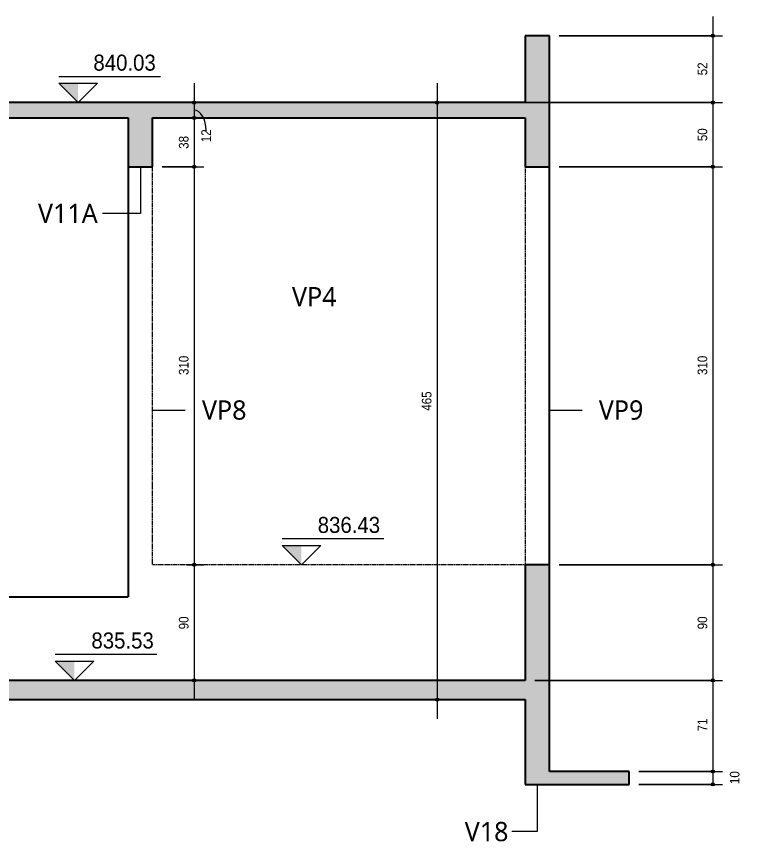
# Model space of a CAD drawing. Header units: centimetres. Extents: x -1095 to 23421, y -520 to 84300.
# Drawn here: x 20896 to 21461, y 83428 to 84070 of the extents above; entities that cross this region are included whole.
import ezdxf

# ---------------------------------------------------------------- set-up
doc = ezdxf.new("R2010")
doc.units = ezdxf.units.CM
doc.linetypes.add('Aligning Line', pattern=[0.635, 0.3175, -0.3175])
for name, color, linetype, lineweight in [('A-ANNO-DIMS', 7, 'Continuous', 9), ('A-ANNO-DIMS-50', 7, 'Continuous', 9), ('A-FLOR', 7, 'Continuous', 9), ('G-ANNO-DIMS', 7, 'Continuous', 9), ('S-BEAM', 7, 'Continuous', 9), ('S-BEAM-IDEN', 7, 'Continuous', 9)]:
    doc.layers.add(name, color=color, linetype=linetype, lineweight=lineweight)
doc.layers.add('A-DETL', color=7, linetype='Continuous', lineweight=18, true_color=0x00a600)
doc.styles.add('Fira Sans', font='', dxfattribs={"width": 0.95, "height": 12.5})
doc.styles.add('Fira Sans_1', font='', dxfattribs={"width": 0.9, "height": 7.5})
doc.styles.add('Gadugi', font='gadugi.ttf', dxfattribs={"height": 15})
doc.styles.get('Fira Sans').set_extended_font_data('Fira Sans')
doc.styles.get('Fira Sans_1').set_extended_font_data('Fira Sans')
doc.dimstyles.new('PED_R80_1_5mm_ACIMA_As_ESQ__R00_1', dxfattribs={"dimscale": 30.48, "dimtxt": 10.229846, "dimasz": 0.328084, "dimexe": 0.246063, "dimexo": 0.246063, "dimgap": 0.049213, "dimtad": 1, "dimdec": 1, "dimrnd": 0.5, "dimdsep": 46, "dimtxsty": 'Fira Sans_1', "dimblk1": 'DOTSMALL', "dimblk2": 'DOTSMALL', "dimsah": 1, "dimcen": 0.09, "dimdle": 0.492126, "dimazin": 0, "dimtfac": 1, "dimtdec": 4, "dimtix": 1, "dimtmove": 1, "dimatfit": 3, "dimfxl": 1, "dimtvp": 1, "dimtolj": 1, "dimtzin": 0, "dimarcsym": 2})
doc.dimstyles.new('PED_R80_1_5mm_ACIMA_As_ESQ__R00_2', dxfattribs={"dimscale": 30.48, "dimtxt": 10.229846, "dimasz": 0.328084, "dimexe": 0.246063, "dimexo": 0.246063, "dimgap": 0.049213, "dimtad": 1, "dimdec": 1, "dimrnd": 0.5, "dimdsep": 46, "dimtxsty": 'Fira Sans_1', "dimblk1": 'DOTSMALL', "dimblk2": 'DOTSMALL', "dimsah": 1, "dimcen": 0.09, "dimdle": 0.492126, "dimazin": 0, "dimtfac": 1, "dimtdec": 4, "dimtix": 1, "dimtmove": 2, "dimatfit": 3, "dimfxl": 1, "dimtvp": 1, "dimtolj": 1, "dimtzin": 0, "dimarcsym": 2})
doc.dimstyles.new('PED_R80_1_5mm_ACIMA_As_ESQ__R00_7', dxfattribs={"dimscale": 30.48, "dimtxt": 10.229846, "dimasz": 0.328084, "dimexe": 0.246063, "dimexo": 0.246063, "dimgap": 0.049213, "dimtad": 1, "dimdec": 1, "dimrnd": 0.5, "dimdsep": 46, "dimtxsty": 'Fira Sans_1', "dimblk1": 'DOTSMALL', "dimblk2": 'DOTSMALL', "dimsah": 1, "dimcen": 0.09, "dimdle": 0.492126, "dimazin": 0, "dimtfac": 1, "dimtdec": 4, "dimtix": 1, "dimtmove": 0, "dimatfit": 3, "dimfxl": 1, "dimtvp": 1, "dimtolj": 1, "dimtzin": 0, "dimarcsym": 2})

# ---------------------------------------------------------------- blocks, each defined once
blk = doc.blocks.new('Elevações de ponto - SIMBOLO DE NÍVEL-CORTE-2219088-CT002 P -CORTE B-B')
at = {"layer": 'G-ANNO-DIMS'}
blk.add_hatch(color=256, dxfattribs=at).paths.add_polyline_path([(-758.14, 83568), (-758.14, 83553), (-773.14, 83568)], flags=0)
for p, q in [((-693.95, 83573.09), (-773.14, 83573.09)), ((-758.14, 83553), (-773.14, 83568)), ((-773.14, 83568), (-743.14, 83568)), ((-743.14, 83568), (-758.14, 83553))]:
    blk.add_line(p, q, dxfattribs=at)
blk = doc.blocks.new('DIMBLOCK388-CT002 P -CORTE B-B')
at = {"layer": 'A-ANNO-DIMS-50', "true_color": 0x000032}
h = blk.add_hatch(color=178, dxfattribs=at)
edge = h.paths.add_edge_path(flags=0)
edge.add_arc((21437.86, 84055), 1.25, 0, 360)
h = blk.add_hatch(color=178, dxfattribs=at)
edge = h.paths.add_edge_path(flags=0)
edge.add_arc((21437.86, 84003), 1.25, 0, 360)
at = {"layer": 'A-ANNO-DIMS-50', "color": 178, "true_color": 0x000032}
for p, q in [((21437.86, 84070), (21437.86, 84003)), ((21318.16, 84055), (21445.36, 84055)), ((21437.86, 84055), (21318.16, 84055)), ((20990.16, 84003), (21445.36, 84003)), ((21437.86, 84003), (20990.16, 84003))]:
    blk.add_line(p, q, dxfattribs=at)
for centre in [(21437.86, 84055), (21437.86, 84003)]:
    blk.add_circle(centre, 1.25, dxfattribs=at)
at = {"layer": 'A-ANNO-DIMS-50', "color": 0, "insert": (21425.97, 84024.21), "char_height": 7.5, "width": 11.4889, "attachment_point": 1, "rotation": 90, "line_spacing_factor": 1.049215, "style": 'Fira Sans_1'}
blk.add_mtext('52', dxfattribs=at)
blk = doc.blocks.new('_DotSmall')
at = {"color": 0, "linetype": 'ByBlock', "const_width": 0.5}
blk.add_lwpolyline([(-0.0625, 0, 1), (0.0625, 0, 1)], format="xyb", close=True, dxfattribs=at)
blk = doc.blocks.new('DIMBLOCK389-CT002 P -CORTE B-B')
at = {"layer": 'A-ANNO-DIMS-50', "true_color": 0x000032}
h = blk.add_hatch(color=178, dxfattribs=at)
edge = h.paths.add_edge_path(flags=0)
edge.add_arc((21437.86, 84003), 1.25, 0, 360)
h = blk.add_hatch(color=178, dxfattribs=at)
edge = h.paths.add_edge_path(flags=0)
edge.add_arc((21437.86, 83953), 1.25, 0, 360)
at = {"layer": 'A-ANNO-DIMS-50', "color": 178, "true_color": 0x000032}
for p, q in [((20990.16, 84003), (21445.36, 84003)), ((21437.86, 84003), (20990.16, 84003)), ((21437.86, 84003), (21437.86, 83953)), ((21318.16, 83953), (21445.36, 83953)), ((21437.86, 83953), (21318.16, 83953))]:
    blk.add_line(p, q, dxfattribs=at)
for centre in [(21437.86, 84003), (21437.86, 83953)]:
    blk.add_circle(centre, 1.25, dxfattribs=at)
at = {"layer": 'A-ANNO-DIMS-50', "color": 0, "insert": (21425.97, 83972.89), "char_height": 7.5, "width": 12.2758, "attachment_point": 1, "rotation": 90, "line_spacing_factor": 1.049215, "style": 'Fira Sans_1'}
blk.add_mtext('50', dxfattribs=at)
blk = doc.blocks.new('DIMBLOCK390-CT002 P -CORTE B-B')
at = {"layer": 'A-ANNO-DIMS-50', "true_color": 0x000032}
h = blk.add_hatch(color=178, dxfattribs=at)
edge = h.paths.add_edge_path(flags=0)
edge.add_arc((21437.86, 83953), 1.25, 0, 360)
h = blk.add_hatch(color=178, dxfattribs=at)
edge = h.paths.add_edge_path(flags=0)
edge.add_arc((21437.86, 83643), 1.25, 0, 360)
at = {"layer": 'A-ANNO-DIMS-50', "color": 178, "true_color": 0x000032}
for p, q in [((21318.16, 83953), (21445.36, 83953)), ((21437.86, 83953), (21318.16, 83953)), ((21437.86, 83953), (21437.86, 83643)), ((21318.16, 83643), (21445.36, 83643)), ((21437.86, 83643), (21318.16, 83643))]:
    blk.add_line(p, q, dxfattribs=at)
for centre in [(21437.86, 83953), (21437.86, 83643)]:
    blk.add_circle(centre, 1.25, dxfattribs=at)
at = {"layer": 'A-ANNO-DIMS-50', "color": 0, "insert": (21425.97, 83790.79), "char_height": 7.5, "width": 17.312, "attachment_point": 1, "rotation": 90, "line_spacing_factor": 1.049215, "style": 'Fira Sans_1'}
blk.add_mtext('310', dxfattribs=at)
blk = doc.blocks.new('DIMBLOCK391-CT002 P -CORTE B-B')
at = {"layer": 'A-ANNO-DIMS-50', "true_color": 0x000032}
h = blk.add_hatch(color=178, dxfattribs=at)
edge = h.paths.add_edge_path(flags=0)
edge.add_arc((21437.86, 83643), 1.25, 0, 360)
h = blk.add_hatch(color=178, dxfattribs=at)
edge = h.paths.add_edge_path(flags=0)
edge.add_arc((21437.86, 83553), 1.25, 0, 360)
at = {"layer": 'A-ANNO-DIMS-50', "color": 178, "true_color": 0x000032}
for p, q in [((21318.16, 83643), (21445.36, 83643)), ((21437.86, 83643), (21318.16, 83643)), ((21437.86, 83643), (21437.86, 83553)), ((21299.16, 83553), (21445.36, 83553)), ((21437.86, 83553), (21299.16, 83553))]:
    blk.add_line(p, q, dxfattribs=at)
for centre in [(21437.86, 83643), (21437.86, 83553)]:
    blk.add_circle(centre, 1.25, dxfattribs=at)
at = {"layer": 'A-ANNO-DIMS-50', "color": 0, "insert": (21425.97, 83592.75), "char_height": 7.5, "width": 12.5906, "attachment_point": 1, "rotation": 90, "line_spacing_factor": 1.049215, "style": 'Fira Sans_1'}
blk.add_mtext('90', dxfattribs=at)
blk = doc.blocks.new('DIMBLOCK392-CT002 P -CORTE B-B')
at = {"layer": 'A-ANNO-DIMS-50', "true_color": 0x000032}
h = blk.add_hatch(color=178, dxfattribs=at)
edge = h.paths.add_edge_path(flags=0)
edge.add_arc((21437.86, 83553), 1.25, 0, 360)
h = blk.add_hatch(color=178, dxfattribs=at)
edge = h.paths.add_edge_path(flags=0)
edge.add_arc((21437.86, 83482), 1.25, 0, 360)
at = {"layer": 'A-ANNO-DIMS-50', "color": 178, "true_color": 0x000032}
for p, q in [((21299.16, 83553), (21445.36, 83553)), ((21437.86, 83553), (21299.16, 83553)), ((21437.86, 83553), (21437.86, 83482)), ((21380.16, 83482), (21445.36, 83482)), ((21437.86, 83482), (21380.16, 83482))]:
    blk.add_line(p, q, dxfattribs=at)
for centre in [(21437.86, 83553), (21437.86, 83482)]:
    blk.add_circle(centre, 1.25, dxfattribs=at)
at = {"layer": 'A-ANNO-DIMS-50', "color": 0, "insert": (21425.97, 83513.24), "char_height": 7.5, "width": 10.2298, "attachment_point": 1, "rotation": 90, "line_spacing_factor": 1.049215, "style": 'Fira Sans_1'}
blk.add_mtext('71', dxfattribs=at)
blk = doc.blocks.new('DIMBLOCK393-CT002 P -CORTE B-B')
at = {"layer": 'A-ANNO-DIMS-50', "true_color": 0x000032}
h = blk.add_hatch(color=178, dxfattribs=at)
edge = h.paths.add_edge_path(flags=0)
edge.add_arc((21437.86, 83482), 1.25, 0, 360)
h = blk.add_hatch(color=178, dxfattribs=at)
edge = h.paths.add_edge_path(flags=0)
edge.add_arc((21437.86, 83472), 1.25, 0, 360)
at = {"layer": 'A-ANNO-DIMS-50', "color": 178, "true_color": 0x000032}
for p, q in [((21380.16, 83482), (21445.36, 83482)), ((21437.86, 83482), (21380.16, 83482)), ((21437.86, 83482), (21437.86, 83472)), ((21380.16, 83472), (21445.36, 83472)), ((21437.86, 83472), (21380.16, 83472))]:
    blk.add_line(p, q, dxfattribs=at)
for centre in [(21437.86, 83482), (21437.86, 83472)]:
    blk.add_circle(centre, 1.25, dxfattribs=at)
at = {"layer": 'A-ANNO-DIMS-50', "color": 0, "insert": (21451.09, 83472.21), "char_height": 7.5, "width": 11.4889, "attachment_point": 1, "rotation": 90, "line_spacing_factor": 1.049215, "style": 'Fira Sans_1'}
blk.add_mtext('10', dxfattribs=at)
blk = doc.blocks.new('DIMBLOCK402-CT002 P -CORTE B-B')
at = {"layer": 'A-ANNO-DIMS-50', "true_color": 0x000032}
h = blk.add_hatch(color=178, dxfattribs=at)
edge = h.paths.add_edge_path(flags=0)
edge.add_arc((21033.99, 84003), 1.25, 0, 360)
h = blk.add_hatch(color=178, dxfattribs=at)
edge = h.paths.add_edge_path(flags=0)
edge.add_arc((21033.99, 83991), 1.25, 0, 360)
at = {"layer": 'A-ANNO-DIMS-50', "color": 178, "true_color": 0x000032}
for p, q in [((21033.99, 84018), (21033.99, 83991)), ((21028.26, 84003), (21041.49, 84003)), ((21033.99, 84003), (21028.26, 84003)), ((21028.26, 83991), (21041.49, 83991)), ((21033.99, 83991), (21028.26, 83991))]:
    blk.add_line(p, q, dxfattribs=at)
for centre in [(21033.99, 84003), (21033.99, 83991)]:
    blk.add_circle(centre, 1.25, dxfattribs=at)
blk.add_ellipse((21033.99, 83980.99), major_axis=(0, 16.01), ratio=0.585479, start_param=4.712389, end_param=6.283185, dxfattribs=at)
at = {"layer": 'A-ANNO-DIMS-50', "color": 0, "insert": (21039.54, 83972.07), "char_height": 7.5, "width": 10.702, "attachment_point": 1, "rotation": 90, "line_spacing_factor": 1.049215, "style": 'Fira Sans_1'}
blk.add_mtext('12', dxfattribs=at)
blk = doc.blocks.new('DIMBLOCK403-CT002 P -CORTE B-B')
at = {"layer": 'A-ANNO-DIMS-50', "true_color": 0x000032}
h = blk.add_hatch(color=178, dxfattribs=at)
edge = h.paths.add_edge_path(flags=0)
edge.add_arc((21033.99, 83991), 1.25, 0, 360)
h = blk.add_hatch(color=178, dxfattribs=at)
edge = h.paths.add_edge_path(flags=0)
edge.add_arc((21033.99, 83953), 1.25, 0, 360)
at = {"layer": 'A-ANNO-DIMS-50', "color": 178, "true_color": 0x000032}
for p, q in [((21028.26, 83991), (21041.49, 83991)), ((21033.99, 83991), (21028.26, 83991)), ((21033.99, 83991), (21033.99, 83953)), ((21009.16, 83953), (21041.49, 83953)), ((21033.99, 83953), (21009.16, 83953))]:
    blk.add_line(p, q, dxfattribs=at)
for centre in [(21033.99, 83991), (21033.99, 83953)]:
    blk.add_circle(centre, 1.25, dxfattribs=at)
at = {"layer": 'A-ANNO-DIMS-50', "color": 0, "insert": (21022.11, 83966.95), "char_height": 7.5, "width": 12.1184, "attachment_point": 1, "rotation": 90, "line_spacing_factor": 1.049215, "style": 'Fira Sans_1'}
blk.add_mtext('38', dxfattribs=at)
blk = doc.blocks.new('DIMBLOCK404-CT002 P -CORTE B-B')
at = {"layer": 'A-ANNO-DIMS-50', "true_color": 0x000032}
h = blk.add_hatch(color=178, dxfattribs=at)
edge = h.paths.add_edge_path(flags=0)
edge.add_arc((21033.99, 83953), 1.25, 0, 360)
h = blk.add_hatch(color=178, dxfattribs=at)
edge = h.paths.add_edge_path(flags=0)
edge.add_arc((21033.99, 83643), 1.25, 0, 360)
at = {"layer": 'A-ANNO-DIMS-50', "color": 178, "true_color": 0x000032}
for p, q in [((21009.16, 83953), (21041.49, 83953)), ((21033.99, 83953), (21009.16, 83953)), ((21033.99, 83953), (21033.99, 83643)), ((21028.26, 83643), (21041.49, 83643)), ((21033.99, 83643), (21028.26, 83643))]:
    blk.add_line(p, q, dxfattribs=at)
for centre in [(21033.99, 83953), (21033.99, 83643)]:
    blk.add_circle(centre, 1.25, dxfattribs=at)
at = {"layer": 'A-ANNO-DIMS-50', "color": 0, "insert": (21022.11, 83790.79), "char_height": 7.5, "width": 17.312, "attachment_point": 1, "rotation": 90, "line_spacing_factor": 1.049215, "style": 'Fira Sans_1'}
blk.add_mtext('310', dxfattribs=at)
blk = doc.blocks.new('DIMBLOCK405-CT002 P -CORTE B-B')
at = {"layer": 'A-ANNO-DIMS-50', "true_color": 0x000032}
h = blk.add_hatch(color=178, dxfattribs=at)
edge = h.paths.add_edge_path(flags=0)
edge.add_arc((21033.99, 83643), 1.25, 0, 360)
h = blk.add_hatch(color=178, dxfattribs=at)
edge = h.paths.add_edge_path(flags=0)
edge.add_arc((21033.99, 83553), 1.25, 0, 360)
at = {"layer": 'A-ANNO-DIMS-50', "color": 178, "true_color": 0x000032}
for p, q in [((21028.26, 83643), (21041.49, 83643)), ((21033.99, 83643), (21028.26, 83643)), ((21033.99, 83643), (21033.99, 83538)), ((21028.26, 83553), (21041.49, 83553)), ((21033.99, 83553), (21028.26, 83553))]:
    blk.add_line(p, q, dxfattribs=at)
for centre in [(21033.99, 83643), (21033.99, 83553)]:
    blk.add_circle(centre, 1.25, dxfattribs=at)
at = {"layer": 'A-ANNO-DIMS-50', "color": 0, "insert": (21022.11, 83592.75), "char_height": 7.5, "width": 12.5906, "attachment_point": 1, "rotation": 90, "line_spacing_factor": 1.049215, "style": 'Fira Sans_1'}
blk.add_mtext('90', dxfattribs=at)
blk = doc.blocks.new('DIMBLOCK407-CT002 P -CORTE B-B')
at = {"layer": 'A-ANNO-DIMS-50', "true_color": 0x000032}
h = blk.add_hatch(color=178, dxfattribs=at)
edge = h.paths.add_edge_path(flags=0)
edge.add_arc((21223.14, 84003), 1.25, 0, 360)
h = blk.add_hatch(color=178, dxfattribs=at)
edge = h.paths.add_edge_path(flags=0)
edge.add_arc((21223.14, 83538), 1.25, 0, 360)
at = {"layer": 'A-ANNO-DIMS-50', "color": 178, "true_color": 0x000032}
for p, q in [((21223.14, 84018), (21223.14, 83523)), ((21217.41, 84003), (21230.64, 84003)), ((21223.14, 84003), (21217.41, 84003)), ((21217.41, 83538), (21230.64, 83538)), ((21223.14, 83538), (21217.41, 83538))]:
    blk.add_line(p, q, dxfattribs=at)
for centre in [(21223.14, 84003), (21223.14, 83538)]:
    blk.add_circle(centre, 1.25, dxfattribs=at)
at = {"layer": 'A-ANNO-DIMS-50', "color": 0, "insert": (21211.25, 83762.96), "char_height": 7.5, "width": 18.099, "attachment_point": 1, "rotation": 90, "line_spacing_factor": 1.049215, "style": 'Fira Sans_1'}
blk.add_mtext('465', dxfattribs=at)

msp = doc.modelspace()

# ---------------------------------------------------------------- hatches: boundary and pattern name
at = {"layer": 'A-FLOR', "lineweight": 18, "true_color": 0xa6a6a6}
for points in [[(20682.16, 83991), (20982.66, 83991), (20982.66, 84003), (20682.16, 84003)], [(21291.66, 83991), (21291.66, 84003), (21001.66, 84003), (21001.66, 83991)], [(21372.66, 83472), (21372.66, 83482), (21310.66, 83482), (21310.66, 83472)]]:
    msp.add_hatch(color=253, dxfattribs=at).paths.add_polyline_path(points, flags=0)
h = msp.add_hatch(color=253, dxfattribs=at)
h.paths.add_polyline_path([(20682.16, 83538), (21291.66, 83538), (21291.66, 83553), (20682.16, 83553)], flags=0)
h.paths.add_polyline_path([(20447.16, 83538), (20447.16, 83553), (20295.16, 83553), (20295.16, 83538)], flags=0)
at = {"layer": 'S-BEAM', "true_color": 0xa6a6a6}
for points in [[(21291.66, 83953), (21310.66, 83953), (21310.66, 84055), (21291.66, 84055), (21291.66, 83991)], [(21001.66, 83953), (21001.66, 84003), (20982.66, 84003), (20982.66, 83953)], [(21310.66, 83472), (21310.66, 83643), (21291.66, 83643), (21291.66, 83472)]]:
    msp.add_hatch(color=253, dxfattribs=at).paths.add_polyline_path(points, flags=0)

# ---------------------------------------------------------------- linework, layer by layer
at = {"layer": 'A-DETL', "color": 7, "linetype": 'Aligning Line'}
for p, q in [((21001.66, 83643), (21001.66, 83991)), ((21291.66, 83953), (21291.66, 83643)), ((21291.66, 83643), (21001.66, 83643))]:
    msp.add_line(p, q, dxfattribs=at)
at = {"layer": 'A-FLOR', "lineweight": 25}
for p, q in [((20982.66, 84003), (20682.16, 84003)), ((21291.66, 84003), (21001.66, 84003)), ((20682.16, 83991), (20982.66, 83991)), ((21001.66, 83991), (21291.66, 83991)), ((21291.66, 83553), (20682.16, 83553)), ((20682.16, 83538), (21291.66, 83538)), ((21372.66, 83482), (21310.66, 83482)), ((21372.66, 83472), (21372.66, 83482)), ((21310.66, 83472), (21372.66, 83472))]:
    msp.add_line(p, q, dxfattribs=at)
at = {"layer": 'S-BEAM', "lineweight": 25}
for p, q in [((21310.66, 84055), (21291.66, 84055)), ((21291.66, 84055), (21291.66, 84003)), ((21310.66, 83953), (21310.66, 84055)), ((21001.66, 84003), (20982.66, 84003)), ((20982.66, 83991), (20982.66, 83953)), ((21001.66, 83953), (21001.66, 83991)), ((21291.66, 83991), (21291.66, 83953)), ((20982.66, 83953), (20982.66, 83618)), ((20982.66, 83953), (21001.66, 83953)), ((21291.66, 83953), (21310.66, 83953)), ((21310.66, 83643), (21310.66, 83953)), ((21310.66, 83643), (21291.66, 83643)), ((21291.66, 83643), (21291.66, 83553)), ((21310.66, 83482), (21310.66, 83643)), ((20668.16, 83618), (20982.66, 83618)), ((21291.66, 83538), (21291.66, 83472)), ((21291.66, 83472), (21310.66, 83472))]:
    msp.add_line(p, q, dxfattribs=at)
at = {"layer": 'S-BEAM-IDEN'}
for p, q in [((20992.16, 83953), (20992.16, 83916.64)), ((20992.16, 83916.64), (20962.68, 83916.64)), ((21001.66, 83763.5), (21027.05, 83763.5)), ((21310.66, 83763.5), (21336.05, 83763.5)), ((21301.16, 83472), (21301.16, 83435.17)), ((21301.16, 83435.17), (21281.34, 83435.17))]:
    msp.add_line(p, q, dxfattribs=at)

# ---------------------------------------------------------------- block references
at = {"layer": 'G-ANNO-DIMS'}
for p in [(21701.75, 450), (21875.64, 90), (21698.94, 0)]:
    msp.add_blockref('Elevações de ponto - SIMBOLO DE NÍVEL-CORTE-2219088-CT002 P -CORTE B-B', p, dxfattribs=at)

# ---------------------------------------------------------------- texts
at = {"layer": 'G-ANNO-DIMS', "char_height": 12.5, "attachment_point": 1, "line_spacing_factor": 1.049215, "style": 'Fira Sans'}
for s, insert, width in [('840.03', (20955.54, 84040.31), 61.376), ('836.43', (21130.2, 83680.31), 59.5347), ('835.53', (20954, 83590.31), 58.3072)]:
    msp.add_mtext(s, dxfattribs=dict(at, insert=insert, width=width))
at = {"layer": 'S-BEAM-IDEN', "char_height": 15, "attachment_point": 1, "style": 'Gadugi'}
for s, insert, width in [('V11A', (20912.38, 83924.19), 60.5274), ('VP4', (21110.17, 83859.31), 44.4937), ('VP8', (21040.05, 83771.05), 44.4937), ('VP9', (21349.05, 83771.05), 44.4937), ('V18', (21244.64, 83442.72), 44.0928)]:
    msp.add_mtext(s, dxfattribs=dict(at, insert=insert, width=width))

# ---------------------------------------------------------------- dimensions: what is measured, and where the dimension line sits
at = {"layer": 'A-ANNO-DIMS', "color": 178, "true_color": 0x000032}
for base, p1, p2, override, picture, middle in [((21437.86, 84003), (21310.66, 84055), (20982.66, 84003), {"dimpost": '<>', "dimfxl": 332.096402}, 'DIMBLOCK388-CT002 P -CORTE B-B', (21432.54, 84029)), ((21223.14, 83538), (21224.91, 84003), (21224.91, 83538), {"dimpost": '<>', "dimfxl": 465}, 'DIMBLOCK407-CT002 P -CORTE B-B', (21217.82, 83770.5)), ((21437.86, 83953), (20982.66, 84003), (21310.66, 83953), {"dimpost": '<>', "dimfxl": 331.78912}, 'DIMBLOCK389-CT002 P -CORTE B-B', (21432.54, 83978)), ((21033.99, 83953), (21035.76, 83991), (21001.66, 83953), {"dimpost": '<>', "dimfxl": 51.055715}, 'DIMBLOCK403-CT002 P -CORTE B-B', (21028.68, 83972)), ((21033.99, 83643), (21001.66, 83953), (21035.76, 83643), {"dimpost": '<>', "dimfxl": 311.869662}, 'DIMBLOCK404-CT002 P -CORTE B-B', (21028.68, 83798)), ((21437.86, 83643), (21310.66, 83953), (21310.66, 83643), {"dimpost": '<>', "dimfxl": 310}, 'DIMBLOCK390-CT002 P -CORTE B-B', (21432.54, 83798)), ((21033.99, 83553), (21035.76, 83643), (21035.76, 83553), {"dimpost": '<>', "dimfxl": 90}, 'DIMBLOCK405-CT002 P -CORTE B-B', (21028.62, 83598)), ((21437.86, 83553), (21310.66, 83643), (21291.66, 83553), {"dimpost": '<>', "dimfxl": 91.983694}, 'DIMBLOCK391-CT002 P -CORTE B-B', (21432.49, 83598)), ((21437.86, 83482), (21291.66, 83553), (21372.66, 83482), {"dimpost": '<>', "dimfxl": 107.712581}, 'DIMBLOCK392-CT002 P -CORTE B-B', (21432.55, 83517.5))]:
    dim = msp.add_linear_dim(base=base, p1=p1, p2=p2, angle=90, dimstyle='PED_R80_1_5mm_ACIMA_As_ESQ__R00_7', override=override, dxfattribs=at)
    dim.commit()
    dim.dimension.update_dxf_attribs({"geometry": picture, "text_midpoint": middle})
for base, p1, p2, dimstyle, override, picture, middle in [((21033.99, 83991), (21035.76, 84003), (21035.76, 83991), 'PED_R80_1_5mm_ACIMA_As_ESQ__R00_1', {"dimpost": '<>', "dimfxl": 12}, 'DIMBLOCK402-CT002 P -CORTE B-B', (21044.54, 83977.42)), ((21437.86, 83472), (21372.66, 83482), (21372.66, 83472), 'PED_R80_1_5mm_ACIMA_As_ESQ__R00_2', {"dimpost": '<>', "dimfxl": 10}, 'DIMBLOCK393-CT002 P -CORTE B-B', (21456.09, 83477.96))]:
    dim = msp.add_linear_dim(base=base, p1=p1, p2=p2, angle=90, dimstyle=dimstyle, override=override, dxfattribs=at)
    dim.commit()
    dim.dimension.update_dxf_attribs({"geometry": picture, "text_midpoint": middle, "dimtype": 160, "text_rotation": 90})

doc.saveas('drawing.dxf')
